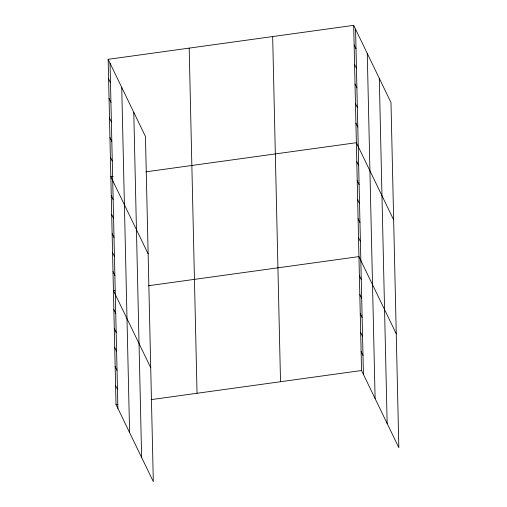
<?xml version="1.0" encoding="UTF-8"?>
<svg xmlns="http://www.w3.org/2000/svg" width="507" height="507" viewBox="0 0 507 507"><rect width="100%" height="100%" fill="white"/><g stroke="black" fill="none" stroke-linecap="round" stroke-linejoin="round"><path stroke-width="0.76" d="M108.162 59.332L145.458 136.491L153.317 481.65L116.014 404.491L108.162 59.332L353.683 25.35L390.986 102.509L398.838 447.668L361.542 370.509L353.683 25.35M113.169 176.36L110.83 176.683L148.133 253.842M145.889 171.835L356.358 142.708L393.654 219.867M114.981 290.372L113.422 290.587L150.725 367.746M148.481 285.733L358.95 256.605L396.246 333.764M116.014 404.491L117.573 404.275M151.073 399.636L361.542 370.509M354.127 44.908L356.015 48.818M354.577 64.471L356.465 68.375M355.02 84.029L356.909 87.933M355.464 103.586L357.353 107.49M355.908 123.144L357.796 127.054M356.789 161.689L358.677 165.593M357.22 180.669L359.108 184.58M357.65 199.657L359.539 203.56M358.081 218.637L359.97 222.548M358.512 237.625L360.401 241.528M359.381 275.593L361.269 279.496M359.812 294.573L361.7 298.484M360.243 313.56L362.131 317.464M360.673 332.541L362.562 336.452M361.104 351.528L362.993 355.432M108.606 78.889L110.494 82.793M109.049 98.447L110.938 102.357M109.499 118.004L111.388 121.914M109.943 137.568L111.832 141.472M110.387 157.126L112.275 161.03M111.261 195.67L113.15 199.574M111.698 214.651L113.587 218.561M112.129 233.638L114.018 237.542M112.56 252.619L114.449 256.529M112.991 271.606L114.88 275.51M113.853 309.574L115.742 313.478M114.29 328.555L116.179 332.459M114.721 347.542L116.61 351.446M115.152 366.523L117.041 370.427M115.583 385.504L117.472 389.414M379.299 78.338L387.152 423.497M367.258 53.431L375.11 398.591M355.572 29.254L363.43 374.419M272.665 36.561L280.517 381.727M189.181 48.114L197.039 393.28M133.778 112.313L141.63 457.479M121.737 87.407L129.589 432.572M110.051 63.236L117.903 408.395"/></g></svg>
